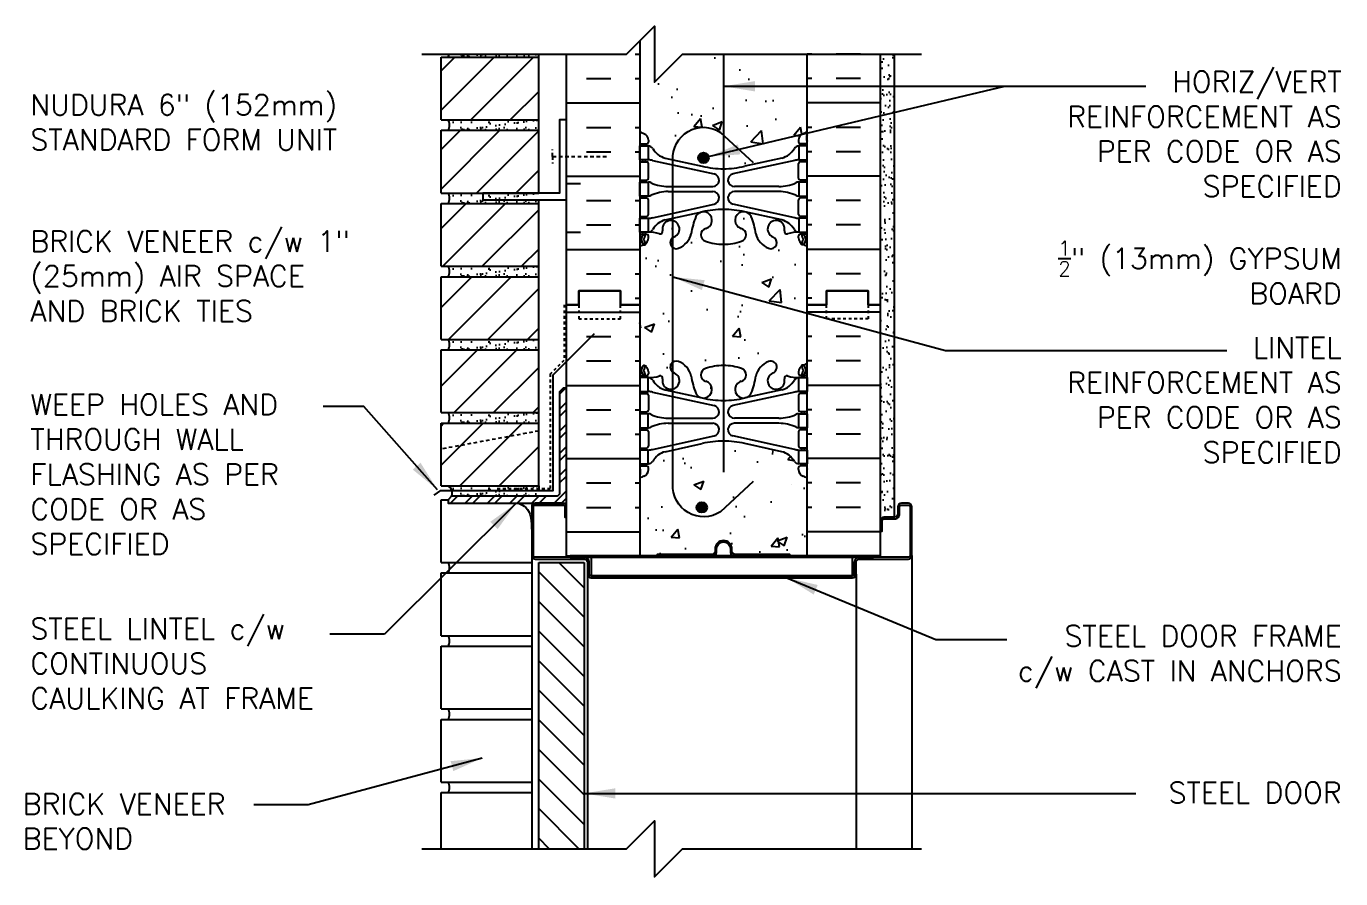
# Model space of a CAD drawing. Header units: inches. Extents: x -32.5 to 14.7, y 152.2 to 241.2.
# Drawn here: x -32.46 to 14.65, y 210.59 to 241.16 of the extents above; entities that cross this region are included whole.
import ezdxf

# ---------------------------------------------------------------- set-up
doc = ezdxf.new("R2010")
doc.units = ezdxf.units.IN
doc.header["$LTSCALE"] = 0.5
doc.header["$MEASUREMENT"] = 0
doc.linetypes.add('DASHED2', pattern=[0.375, 0.25, -0.125])
doc.linetypes.add('HIDDEN2', pattern=[0.1875, 0.125, -0.0625])
for name, color, linetype in [('HATCH', 12, 'Continuous'), ('Hidden2', 12, 'HIDDEN2'), ('LINE18', 9, 'Continuous'), ('line25', 2, 'Continuous'), ('LINE50', 5, 'Continuous'), ('LINE65', 3, 'Continuous'), ('LINE9', 9, 'Continuous'), ('TEXT', 4, 'Continuous'), ('Web_Edge', 9, 'Continuous')]:
    doc.layers.add(name, color=color, linetype=linetype)
doc.styles.add('DIM', font='romans.shx', dxfattribs={"width": 0.7})
doc.styles.add('ROMANS', font='romans.shx', dxfattribs={"height": 0.75})
doc.dimstyles.new('ext_12', dxfattribs={"dimscale": 12, "dimtxt": 0.09375, "dimasz": 0.09375, "dimexe": 0.09375, "dimexo": 0.0625, "dimgap": 0.0625, "dimtad": 1, "dimdec": 1, "dimzin": 3, "dimdsep": 46, "dimlunit": 4, "dimtxsty": 'DIM', "dimcen": 0.09, "dimdle": 0.09375, "dimclrt": 4, "dimadec": 0, "dimazin": 0, "dimtfac": 1, "dimtdec": 1, "dimtmove": 2, "dimatfit": 3, "dimfxl": 1, "dimfrac": 2, "dimtolj": 1, "dimtzin": 0, "dimarcsym": 0})
pattern_1 = [(45, (-134.3817, 46.4102), (-0.707107, 0.707107), [])]

msp = doc.modelspace()

# ---------------------------------------------------------------- hatches: boundary and pattern name
at = {"layer": 'HATCH'}
h = msp.add_hatch(dxfattribs=at)
h.set_pattern_fill('AR-CONC', color=256, scale=0.5)
h.paths.add_polyline_path([(-4.78, 177.377), (-4.78, 177.445, -0.414214), (-4.718, 177.507), (-4.67, 177.507), (-4.67, 177.577), (-4.775, 177.577, -0.188973), (-4.931, 177.672, 0.196323), (-5.38, 178.018), (-6.702, 178.309, 0.057795), (-7.47, 178.398, 0.057795), (-8.238, 178.309), (-9.56, 178.018, 0.196323), (-10.009, 177.672, -0.188973), (-10.165, 177.577), (-10.27, 177.577), (-10.27, 177.507), (-10.223, 177.507, -0.414214), (-10.16, 177.445), (-10.16, 177.377, -0.317837), (-10.327, 177.142, 0.082415), (-10.47, 177.063), (-10.47, 175.536), (-8.47, 175.536), (-7.47, 176.536), (-7.47, 174.536), (-6.891, 175.115), (-6.47, 175.536), (-4.47, 175.536), (-4.47, 177.063, 0.082415), (-4.614, 177.142, -0.317837)])
h.paths.add_polyline_path([(-4.47, 185.37, 0.064398), (-4.58, 185.436), (-4.67, 185.436), (-4.67, 185.478, -0.249069), (-4.78, 185.685), (-4.78, 185.753, -0.414214), (-4.718, 185.815), (-4.67, 185.815), (-4.67, 185.885), (-4.775, 185.885, 0.10046), (-5.169, 185.828, -0.601435), (-5.289, 185.933, 2.182095), (-5.699, 185.72, -1), (-5.862, 185.311, -0.24438), (-6.31, 185.832, 0.053157), (-6.476, 186.446, 1.553132), (-6.834, 186.022, -0.735593), (-6.822, 185.564, -0.082755), (-7.47, 185.456, -0.082755), (-8.119, 185.564, -0.735593), (-8.106, 186.022, 1.553132), (-8.464, 186.446, 0.053157), (-8.63, 185.832, -0.24438), (-9.079, 185.311, -1), (-9.242, 185.72, 2.182095), (-9.652, 185.933, -0.601435), (-9.772, 185.828, 0.10046), (-10.165, 185.885), (-10.27, 185.885), (-10.27, 185.815), (-10.223, 185.815, -0.414214), (-10.16, 185.753), (-10.16, 185.685, -0.249069), (-10.27, 185.478), (-10.27, 185.436), (-10.36, 185.436, 0.064398), (-10.47, 185.37), (-10.47, 183.281), (-10.47, 181.192, 0.064398), (-10.36, 181.126), (-10.27, 181.126), (-10.27, 181.085, -0.249069), (-10.16, 180.877), (-10.16, 180.81, -0.414214), (-10.223, 180.747), (-10.27, 180.747), (-10.27, 180.677), (-10.165, 180.677, 0.10046), (-9.772, 180.735, -0.601435), (-9.652, 180.63, 2.182095), (-9.242, 180.843, -1), (-9.079, 181.251, -0.24438), (-8.63, 180.73, 0.053157), (-8.464, 180.116, 1.553132), (-8.106, 180.541, -0.735593), (-8.119, 180.999, -0.082755), (-7.47, 181.107, -0.082755), (-6.822, 180.999, -0.735593), (-6.834, 180.541, 1.553132), (-6.476, 180.116, 0.053157), (-6.31, 180.73, -0.24438), (-5.862, 181.251, -1), (-5.699, 180.843, 2.182095), (-5.289, 180.63, -0.601435), (-5.169, 180.735, 0.10046), (-4.775, 180.677), (-4.67, 180.677), (-4.67, 180.747), (-4.718, 180.747, -0.414214), (-4.78, 180.81), (-4.78, 180.877, -0.249069), (-4.67, 181.085), (-4.67, 181.126), (-4.58, 181.126, 0.064398), (-4.47, 181.192), (-4.47, 183.281)])
h.paths.add_polyline_path([(-4.614, 189.421, 0.082415), (-4.47, 189.5), (-4.47, 191.974), (-5.314, 191.974), (-5.314, 192.537), (-5.502, 192.724), (-5.752, 192.724), (-5.939, 192.537), (-5.939, 191.974), (-6.564, 191.974), (-6.564, 192.537), (-6.752, 192.724), (-7.002, 192.724), (-7.189, 192.537), (-7.189, 191.974), (-7.586, 191.974), (-7.939, 192.328), (-7.939, 196.365, 0.022683), (-8.238, 196.309), (-9.56, 196.018, 0.196323), (-10.009, 195.672, -0.188973), (-10.165, 195.577), (-10.27, 195.577), (-10.27, 195.507), (-10.223, 195.507, -0.414214), (-10.16, 195.445), (-10.16, 195.377, -0.317837), (-10.327, 195.142, 0.082415), (-10.47, 195.063), (-10.47, 189.5, 0.082415), (-10.327, 189.421, -0.317837), (-10.16, 189.185), (-10.16, 189.118, -0.414214), (-10.223, 189.055), (-10.27, 189.055), (-10.27, 188.985), (-10.165, 188.985, -0.188973), (-10.009, 188.89, 0.196323), (-9.56, 188.544), (-8.238, 188.253, 0.057795), (-7.47, 188.164, 0.057795), (-6.702, 188.253), (-5.38, 188.544, 0.196323), (-4.931, 188.89, -0.188973), (-4.775, 188.985), (-4.67, 188.985), (-4.67, 189.055), (-4.718, 189.055, -0.414214), (-4.78, 189.118), (-4.78, 189.185, -0.317837)])
h.paths.add_polyline_path([(-5.43, 196.029), (-6.702, 196.309, 0.017332), (-6.93, 196.354), (-6.93, 194.781), (-6.68, 194.531), (-5.68, 194.531), (-5.43, 194.781)], flags=17)
h.paths.add_polyline_path([(-4.345, 200.261), (-4.345, 201.281), (-10.595, 201.281), (-10.595, 200.215), (-10.012, 199.632), (-7.08, 199.108, -0.146134), (-6.311, 198.726, -0.245973), (-5.862, 199.251, -1), (-5.699, 198.843, 2.182095), (-5.289, 198.63, -0.601435), (-5.169, 198.735, 0.10046), (-4.775, 198.677), (-4.67, 198.677), (-4.67, 198.747), (-4.718, 198.747, -0.414214), (-4.78, 198.81), (-4.78, 198.877, -0.249069), (-4.67, 199.085), (-4.67, 199.126), (-4.58, 199.126, 0.064398), (-4.47, 199.192), (-4.47, 199.781), (-4.345, 199.781), (-4.345, 200.084), (-5.399, 199.031), (-5.528, 198.99), (-5.487, 199.119)])
h.paths.add_polyline_path([(-7.47, 199.107, -0.082755), (-6.822, 198.999, -0.735593), (-6.834, 198.541, 1.553132), (-6.476, 198.116, 0.052765), (-6.311, 198.726, 0.146199), (-7.08, 199.108), (-10.012, 199.632), (-9.499, 199.119), (-9.459, 198.99), (-9.588, 199.031), (-10.227, 199.67), (-10.47, 199.714), (-10.47, 199.192, 0.064398), (-10.36, 199.126), (-10.27, 199.126), (-10.27, 199.085, -0.249069), (-10.16, 198.877), (-10.16, 198.81, -0.414214), (-10.223, 198.747), (-10.27, 198.747), (-10.27, 198.677), (-10.165, 198.677, 0.10046), (-9.772, 198.735, -0.601435), (-9.652, 198.63, 2.182095), (-9.242, 198.843, -1), (-9.079, 199.251, -0.24438), (-8.63, 198.73, 0.053157), (-8.464, 198.116, 1.553132), (-8.106, 198.541, -0.735593), (-8.119, 198.999, -0.082755)])
h.paths.add_polyline_path([(-13.876, 200.322), (-14.588, 200.449, 0.873175), (-15.325, 198.583), (-13.876, 198.195)], flags=17)
h.paths.add_polyline_path([(-13.876, 198.195), (-15.325, 198.583, -0.873175), (-14.588, 200.449), (-13.876, 200.322), (-13.877, 201.281), (-16.557, 201.281), (-17.595, 201.281), (-17.595, 196.281, 0.050065), (-17.496, 195.287), (-13.876, 195.406)])
h.paths.add_polyline_path([(-17.595, 201.281), (-17.783, 201.281), (-22.517, 201.125), (-22.517, 199.521), (-23.517, 198.521), (-21.517, 198.521), (-22.517, 197.521), (-22.517, 195.122), (-17.496, 195.287, -0.050065), (-17.595, 196.281)])
h.paths.add_polyline_path([(-4.47, 224.949, 0.082415), (-4.614, 225.028, -0.317837), (-4.78, 225.264), (-4.78, 225.332, -0.414214), (-4.718, 225.394), (-4.67, 225.394), (-4.67, 225.464), (-4.775, 225.464, -0.188973), (-4.931, 225.559, 0.196323), (-5.38, 225.905), (-6.702, 226.196, 0.057795), (-7.47, 226.285, 0.057795), (-8.238, 226.196), (-9.56, 225.905, 0.196323), (-10.009, 225.559, -0.188973), (-10.165, 225.464), (-10.27, 225.464), (-10.27, 225.394), (-10.223, 225.394, -0.414214), (-10.16, 225.332), (-10.16, 225.264, -0.317837), (-10.327, 225.028, 0.082415), (-10.47, 224.949), (-10.47, 222.168), (-9.845, 222.168), (-9.845, 222.218), (-7.895, 222.218, 0.414214), (-7.77, 222.343), (-7.77, 222.418, -1), (-7.17, 222.418), (-7.17, 222.343, 0.414214), (-7.045, 222.218), (-5.095, 222.218), (-5.095, 222.168), (-4.47, 222.168)])
h.paths.add_polyline_path([(-4.47, 231.168), (-4.47, 233.257, 0.064398), (-4.58, 233.323), (-4.67, 233.323), (-4.67, 233.365, -0.249069), (-4.78, 233.572), (-4.78, 233.639, -0.414214), (-4.718, 233.702), (-4.67, 233.702), (-4.67, 233.772), (-4.775, 233.772, 0.10046), (-5.169, 233.714, -0.601435), (-5.289, 233.819, 2.182095), (-5.699, 233.606, -1), (-5.862, 233.198, -0.24438), (-6.31, 233.719, 0.053157), (-6.476, 234.333, 1.553132), (-6.834, 233.908, -0.735593), (-6.822, 233.45, -0.082755), (-7.47, 233.342, -0.082755), (-8.119, 233.45, -0.735593), (-8.106, 233.908, 1.553132), (-8.464, 234.333, 0.053157), (-8.63, 233.719, -0.24438), (-9.079, 233.198, -1), (-9.242, 233.606, 2.182095), (-9.652, 233.819, -0.601435), (-9.772, 233.714, 0.10046), (-10.165, 233.772), (-10.27, 233.772), (-10.27, 233.702), (-10.223, 233.702, -0.414214), (-10.16, 233.639), (-10.16, 233.572, -0.249069), (-10.27, 233.365), (-10.27, 233.323), (-10.36, 233.323, 0.064398), (-10.47, 233.257), (-10.47, 231.168), (-10.47, 228.957, 0.035064), (-10.395, 228.919, -0.068878), (-10.36, 228.978, -0.348752), (-10.305, 228.991, -0.292121), (-10.16, 228.764), (-10.16, 228.697, -0.414214), (-10.223, 228.634), (-10.27, 228.634), (-10.27, 228.564), (-10.165, 228.564, 0.10046), (-9.772, 228.621, -0.601435), (-9.652, 228.516, 2.182095), (-9.242, 228.729, -1), (-9.079, 229.138, -0.24438), (-8.63, 228.617, 0.053157), (-8.464, 228.003, 1.553132), (-8.106, 228.427, -0.735593), (-8.119, 228.885, -0.082755), (-7.47, 228.993, -0.082755), (-6.822, 228.885, -0.735593), (-6.834, 228.427, 1.553132), (-6.476, 228.003, 0.053157), (-6.31, 228.617, -0.24438), (-5.862, 229.138, -1), (-5.699, 228.729, 2.182095), (-5.289, 228.516, -0.601435), (-5.169, 228.621, 0.10046), (-4.775, 228.564), (-4.67, 228.564), (-4.67, 228.634), (-4.718, 228.634, -0.414214), (-4.78, 228.697), (-4.78, 228.764, -0.249069), (-4.67, 228.971), (-4.67, 229.013), (-4.58, 229.013, 0.064398), (-4.47, 229.079)])
h.paths.add_polyline_path([(-4.47, 240.158), (-8.943, 240.158), (-9.943, 239.158), (-9.943, 241.158), (-10.47, 240.631), (-10.47, 237.386, 0.082415), (-10.327, 237.307, -0.317837), (-10.16, 237.072), (-10.16, 237.004, -0.414214), (-10.223, 236.942), (-10.27, 236.942), (-10.27, 236.872), (-10.165, 236.872, -0.188973), (-10.009, 236.777, 0.196323), (-9.56, 236.431), (-8.238, 236.14, 0.057795), (-7.47, 236.051, 0.057795), (-6.702, 236.14), (-5.38, 236.431, 0.196323), (-4.931, 236.777, -0.188973), (-4.775, 236.872), (-4.67, 236.872), (-4.67, 236.942), (-4.718, 236.942, -0.414214), (-4.78, 237.004), (-4.78, 237.072, -0.317837), (-4.614, 237.307, 0.082415), (-4.47, 237.386)])
h = msp.add_hatch(dxfattribs=at)
h.set_pattern_fill('ANSI31', color=256, scale=8, style=0)
h.set_pattern_definition(pattern_1)
h.paths.add_polyline_path([(-14.095, 237.805), (-14.095, 240.055), (-17.595, 240.055), (-17.595, 237.805)])
h = msp.add_hatch(dxfattribs=at)
h.set_pattern_fill('AR-SAND', color=256, scale=0.25, style=0)
h.set_pattern_definition([(37.5, (-134.3817, 59.5352), (-0.01574834, 0.48170594), [0, -0.38, 0, -0.425, 0, -0.40625]), (7.5, (-134.3817, 59.5352), (0.4424442, 0.7055365), [0, -0.205, 0, -0.3425, 0, -0.13125]), (327.5, (-134.6892, 59.5352), (0.7785355, 0.0014148), [0, -0.125, 0, -0.45, 0, -0.5875]), (317.5, (-134.6892, 59.5352), (0.7515317, 0.2194189), [0, -0.0625, 0, -0.295, 0, -0.3375])])
edge = h.paths.add_edge_path()
edge.add_line((-14.095, 240.158), (-17.297, 240.158))
edge.add_arc((-17.61, 240.243), 0.324, 324.6944, 344.9002, ccw=False)
edge.add_line((-17.345, 240.055), (-14.095, 240.055))
edge.add_line((-14.095, 240.055), (-14.095, 240.158))
h = msp.add_hatch(dxfattribs=at)
h.set_pattern_fill('AR-SAND', color=256, scale=0.25, style=0)
h.set_pattern_definition([(37.5, (-134.3817, 44.5227), (-0.01574834, 0.48170594), [0, -0.38, 0, -0.425, 0, -0.40625]), (7.5, (-134.3817, 44.5227), (0.4424442, 0.7055365), [0, -0.205, 0, -0.3425, 0, -0.13125]), (327.5, (-134.6892, 44.5227), (0.7785355, 0.0014148), [0, -0.125, 0, -0.45, 0, -0.5875]), (317.5, (-134.6892, 44.5227), (0.7515317, 0.2194189), [0, -0.0625, 0, -0.295, 0, -0.3375])])
h.paths.add_polyline_path([(-1.345, 235.813), (-1.845, 235.53), (-1.845, 231.168), (-1.845, 223.43, -0.414214), (-1.72, 223.555), (-1.345, 223.555)])
h.paths.add_polyline_path([(-1.345, 236.423), (-1.845, 236.423), (-1.845, 235.53), (-1.345, 235.813)])
h.paths.add_polyline_path([(-1.345, 240.158), (-1.845, 240.158), (-1.845, 236.423), (-1.345, 236.423)])
h = msp.add_hatch(dxfattribs=at)
h.set_pattern_fill('AR-SAND', color=256, scale=0.25, style=0)
h.set_pattern_definition([(37.5, (-134.3817, 56.9102), (-0.01574834, 0.48170594), [0, -0.38, 0, -0.425, 0, -0.40625]), (7.5, (-134.3817, 56.9102), (0.4424442, 0.7055365), [0, -0.205, 0, -0.3425, 0, -0.13125]), (327.5, (-134.6892, 56.9102), (0.7785355, 0.0014148), [0, -0.125, 0, -0.45, 0, -0.5875]), (317.5, (-134.6892, 56.9102), (0.7515317, 0.2194189), [0, -0.0625, 0, -0.295, 0, -0.3375])])
h.paths.add_polyline_path([(-14.095, 237.805), (-17.345, 237.805, -0.318233), (-17.345, 237.43), (-14.095, 237.43)])
h = msp.add_hatch(dxfattribs=at)
h.set_pattern_fill('ANSI31', color=256, scale=8, style=0)
h.set_pattern_definition(pattern_1)
h.paths.add_polyline_path([(-17.595, 235.18), (-14.095, 235.18), (-14.095, 237.43), (-17.595, 237.43)])
h = msp.add_hatch(dxfattribs=at)
h.set_pattern_fill('AR-SAND', color=256, scale=0.25, style=0)
h.set_pattern_definition([(37.5, (-134.3817, 54.2852), (-0.01574834, 0.48170594), [0, -0.38, 0, -0.425, 0, -0.40625]), (7.5, (-134.3817, 54.2852), (0.4424442, 0.7055365), [0, -0.205, 0, -0.3425, 0, -0.13125]), (327.5, (-134.6892, 54.2852), (0.7785355, 0.0014148), [0, -0.125, 0, -0.45, 0, -0.5875]), (317.5, (-134.6892, 54.2852), (0.7515317, 0.2194189), [0, -0.0625, 0, -0.295, 0, -0.3375])])
h.paths.add_polyline_path([(-14.095, 235.18), (-17.345, 235.18, -0.318233), (-17.345, 234.805), (-14.095, 234.805)])
h = msp.add_hatch(dxfattribs=at)
h.set_pattern_fill('ANSI31', color=256, scale=8, style=0)
h.set_pattern_definition(pattern_1)
h.paths.add_polyline_path([(-14.095, 232.555), (-14.095, 234.805), (-17.595, 234.805), (-17.595, 232.555)])
h = msp.add_hatch(dxfattribs=at)
h.set_pattern_fill('AR-SAND', color=256, scale=0.25, style=0)
h.set_pattern_definition([(37.5, (-134.3817, 51.6602), (-0.01574834, 0.48170594), [0, -0.38, 0, -0.425, 0, -0.40625]), (7.5, (-134.3817, 51.6602), (0.4424442, 0.7055365), [0, -0.205, 0, -0.3425, 0, -0.13125]), (327.5, (-134.6892, 51.6602), (0.7785355, 0.0014148), [0, -0.125, 0, -0.45, 0, -0.5875]), (317.5, (-134.6892, 51.6602), (0.7515317, 0.2194189), [0, -0.0625, 0, -0.295, 0, -0.3375])])
h.paths.add_polyline_path([(-14.095, 232.555), (-17.345, 232.555, -0.318233), (-17.345, 232.18), (-14.095, 232.18)])
h = msp.add_hatch(dxfattribs=at)
h.set_pattern_fill('ANSI31', color=256, scale=8, style=0)
h.set_pattern_definition(pattern_1)
h.paths.add_polyline_path([(-14.095, 229.93), (-14.095, 232.18), (-17.595, 232.18), (-17.595, 229.93)])
h = msp.add_hatch(dxfattribs=at)
h.set_pattern_fill('AR-SAND', color=256, scale=0.25, style=0)
h.set_pattern_definition([(37.5, (-134.3817, 49.0352), (-0.01574834, 0.48170594), [0, -0.38, 0, -0.425, 0, -0.40625]), (7.5, (-134.3817, 49.0352), (0.4424442, 0.7055365), [0, -0.205, 0, -0.3425, 0, -0.13125]), (327.5, (-134.6892, 49.0352), (0.7785355, 0.0014148), [0, -0.125, 0, -0.45, 0, -0.5875]), (317.5, (-134.6892, 49.0352), (0.7515317, 0.2194189), [0, -0.0625, 0, -0.295, 0, -0.3375])])
h.paths.add_polyline_path([(-14.095, 229.93), (-17.345, 229.93, -0.318233), (-17.345, 229.555), (-14.095, 229.555)])
h = msp.add_hatch(dxfattribs=at)
h.set_pattern_fill('ANSI31', color=256, scale=8, style=0)
h.set_pattern_definition(pattern_1)
h.paths.add_polyline_path([(-17.595, 227.305), (-14.095, 227.305), (-14.095, 229.555), (-17.595, 229.555)])
h = msp.add_hatch(dxfattribs=at)
h.set_pattern_fill('ANSI32', color=256, scale=1.5, style=0)
h.set_pattern_definition([(45, (72.2642, 69.6218), (-0.3977476, 0.3977476), []), (45, (72.52936, 69.6218), (-0.3977476, 0.3977476), [])])
h.paths.add_polyline_path([(-13.095, 224.055), (-13.095, 228.18), (-13.22, 228.18), (-13.345, 228.055), (-13.345, 224.43, -0.414214), (-13.47, 224.305), (-17.22, 224.305), (-17.345, 224.18), (-17.345, 224.055)])
h = msp.add_hatch(dxfattribs=at)
h.set_pattern_fill('AR-SAND', color=256, scale=0.25, style=0)
h.set_pattern_definition([(37.5, (-134.3817, 46.4102), (-0.01574834, 0.48170594), [0, -0.38, 0, -0.425, 0, -0.40625]), (7.5, (-134.3817, 46.4102), (0.4424442, 0.7055365), [0, -0.205, 0, -0.3425, 0, -0.13125]), (327.5, (-134.6892, 46.4102), (0.7785355, 0.0014148), [0, -0.125, 0, -0.45, 0, -0.5875]), (317.5, (-134.6892, 46.4102), (0.7515317, 0.2194189), [0, -0.0625, 0, -0.295, 0, -0.3375])])
h.paths.add_polyline_path([(-14.095, 226.93), (-14.095, 227.305), (-17.345, 227.305, -0.318233), (-17.345, 226.93)])
h = msp.add_hatch(dxfattribs=at)
h.set_pattern_fill('ANSI31', color=256, scale=8, style=0)
h.set_pattern_definition(pattern_1)
h.paths.add_polyline_path([(-17.595, 225.998), (-14.095, 226.646), (-14.095, 226.93), (-17.595, 226.93)])
h = msp.add_hatch(dxfattribs=at)
h.set_pattern_fill('ANSI31', color=256, scale=8, style=0)
h.set_pattern_definition(pattern_1)
h.paths.add_polyline_path([(-17.595, 225.998), (-17.595, 224.68), (-14.095, 224.68), (-14.095, 226.646)])
h = msp.add_hatch(dxfattribs=at)
h.set_pattern_fill('AR-SAND', color=256, scale=0.25, style=0)
h.set_pattern_definition([(37.5, (-134.3817, 43.7852), (-0.01574834, 0.48170594), [0, -0.38, 0, -0.425, 0, -0.40625]), (7.5, (-134.3817, 43.7852), (0.4424442, 0.7055365), [0, -0.205, 0, -0.3425, 0, -0.13125]), (327.5, (-134.6892, 43.7852), (0.7785355, 0.0014148), [0, -0.125, 0, -0.45, 0, -0.5875]), (317.5, (-134.6892, 43.7852), (0.7515317, 0.2194189), [0, -0.0625, 0, -0.295, 0, -0.3375])])
h.paths.add_polyline_path([(-14.095, 224.68), (-17.345, 224.68, -0.318233), (-17.345, 224.305), (-14.095, 224.305)])
h = msp.add_hatch(dxfattribs=at)
h.set_pattern_fill('ANSI31', color=256, scale=6, style=0)
h.set_pattern_definition([(135, (107.8191, 44.5227), (0.53033, 0.53033), [])])
h.paths.add_polyline_path([(-12.469, 211.666), (-14.094, 211.666), (-14.094, 221.93), (-12.469, 221.93)])
at = {"layer": 'LINE65'}
for points in [[(-8.001, 236.441, 1), (-8.376, 236.441, 1)], [(-8.06, 223.908, 1), (-8.435, 223.908, 1)]]:
    msp.add_hatch(color=256, dxfattribs=at).paths.add_polyline_path(points)

# ---------------------------------------------------------------- linework, layer by layer
at = {"layer": 'HATCH'}
for p, q in [((-12.382, 240.158), (-11.507, 240.158)), ((-10.632, 240.158), (-10.47, 240.158)), ((-4.309, 240.158), (-4.47, 240.158)), ((-2.559, 240.158), (-3.434, 240.158)), ((-12.382, 239.283), (-11.507, 239.283)), ((-10.632, 239.283), (-10.47, 239.283)), ((-4.309, 239.283), (-4.47, 239.283)), ((-2.559, 239.283), (-3.434, 239.283)), ((-13.095, 238.408), (-10.47, 238.408)), ((-1.845, 238.408), (-4.47, 238.408)), ((-12.382, 237.533), (-11.507, 237.533)), ((-10.632, 237.533), (-10.47, 237.533)), ((-4.309, 237.533), (-4.47, 237.533)), ((-2.559, 237.533), (-3.434, 237.533)), ((-12.382, 236.658), (-11.507, 236.658)), ((-10.632, 236.658), (-10.47, 236.658)), ((-4.309, 236.658), (-4.47, 236.658)), ((-2.559, 236.658), (-3.434, 236.658)), ((-13.095, 235.783), (-10.47, 235.783)), ((-1.845, 235.783), (-4.47, 235.783)), ((-13.095, 235.526), (-12.591, 235.526)), ((-12.382, 234.908), (-11.507, 234.908)), ((-10.632, 234.908), (-10.47, 234.908)), ((-4.309, 234.908), (-4.47, 234.908)), ((-2.559, 234.908), (-3.434, 234.908)), ((-13.095, 233.776), (-12.591, 233.776)), ((-12.382, 234.033), (-11.507, 234.033)), ((-10.632, 234.033), (-10.47, 234.033)), ((-4.309, 234.033), (-4.47, 234.033)), ((-2.559, 234.033), (-3.434, 234.033)), ((-8.433, 233.539), (-8.433, 233.539)), ((-13.095, 233.158), (-10.47, 233.158)), ((-1.845, 233.158), (-4.47, 233.158)), ((-12.382, 232.283), (-11.507, 232.283)), ((-10.632, 232.283), (-10.47, 232.283)), ((-4.309, 232.283), (-4.47, 232.283)), ((-2.559, 232.283), (-3.434, 232.283)), ((-10.632, 231.408), (-10.47, 231.408)), ((-4.309, 231.408), (-4.47, 231.408)), ((-13.095, 230.908), (-10.47, 230.908)), ((-1.845, 230.908), (-4.47, 230.908)), ((-12.382, 230.033), (-11.507, 230.033)), ((-10.632, 230.033), (-10.47, 230.033)), ((-4.309, 230.033), (-4.47, 230.033)), ((-2.559, 230.033), (-3.434, 230.033)), ((-12.382, 229.158), (-11.507, 229.158)), ((-10.632, 229.158), (-10.47, 229.158)), ((-4.309, 229.158), (-4.47, 229.158)), ((-2.559, 229.158), (-3.434, 229.158)), ((-13.095, 228.283), (-10.47, 228.283)), ((-1.845, 228.283), (-4.47, 228.283)), ((-12.382, 227.408), (-11.507, 227.408)), ((-10.632, 227.408), (-10.47, 227.408)), ((-4.309, 227.408), (-4.47, 227.408)), ((-2.559, 227.408), (-3.434, 227.408)), ((-12.382, 226.533), (-11.507, 226.533)), ((-10.632, 226.533), (-10.47, 226.533)), ((-4.309, 226.533), (-4.47, 226.533)), ((-2.559, 226.533), (-3.434, 226.533)), ((-13.095, 225.658), (-10.47, 225.658)), ((-1.845, 225.658), (-4.47, 225.658)), ((-12.382, 224.783), (-11.507, 224.783)), ((-10.632, 224.783), (-10.47, 224.783)), ((-4.309, 224.783), (-4.47, 224.783)), ((-2.559, 224.783), (-3.434, 224.783)), ((-5.042, 224.715), (-5.042, 224.715)), ((-12.382, 223.908), (-11.507, 223.908)), ((-10.632, 223.908), (-10.47, 223.908)), ((-4.309, 223.908), (-4.47, 223.908)), ((-2.559, 223.908), (-3.434, 223.908)), ((-13.095, 223.033), (-10.47, 223.033)), ((-1.845, 223.033), (-4.47, 223.033)), ((-0.72, 222.18), (-0.72, 211.666)), ((-2.72, 221.511), (-2.72, 211.666))]:
    msp.add_line(p, q, dxfattribs=at)
msp.add_spline([(-14.813, 224.055), (-14.559, 223.904), (-14.345, 223.055)], degree=3, dxfattribs=at)
at = {"layer": 'Hidden2'}
for p, q in [((-13.184, 231.171), (-13.184, 229.182)), ((-13.678, 228.688), (-13.184, 229.182)), ((-13.678, 228.688), (-13.678, 224.574)), ((-13.678, 224.574), (-15.678, 224.574))]:
    msp.add_line(p, q, dxfattribs=at)
at = {"layer": 'LINE18'}
msp.add_line((-14.095, 224.68), (-14.095, 224.51), dxfattribs=at)
at = {"layer": 'line25'}
for p, q in [((-10.47, 240.631), (-10.47, 231.168)), ((-17.595, 240.055), (-14.095, 240.055)), ((-17.595, 237.805), (-17.595, 240.055)), ((-14.095, 235.18), (-14.095, 240.158)), ((-4.47, 231.168), (-4.47, 240.158)), ((-17.595, 237.805), (-14.095, 237.805)), ((-17.595, 237.43), (-14.095, 237.43)), ((-17.595, 235.18), (-17.595, 237.43)), ((-17.595, 235.18), (-14.095, 235.18)), ((-17.595, 234.805), (-14.095, 234.805)), ((-17.595, 232.555), (-17.595, 234.805)), ((-14.095, 234.805), (-14.095, 234.93)), ((-14.095, 224.68), (-14.095, 234.805)), ((-17.595, 232.555), (-14.095, 232.555)), ((-17.595, 232.18), (-14.095, 232.18)), ((-17.595, 229.93), (-17.595, 232.18)), ((-10.47, 231.168), (-10.47, 222.168)), ((-4.47, 222.168), (-4.47, 231.168)), ((-17.595, 229.93), (-14.095, 229.93)), ((-17.595, 229.555), (-14.095, 229.555)), ((-17.595, 227.305), (-17.595, 229.555)), ((-17.595, 227.305), (-14.095, 227.305)), ((-17.595, 224.68), (-17.595, 226.93)), ((-17.595, 226.93), (-14.095, 226.93)), ((-17.595, 224.68), (-14.095, 224.68)), ((-14.094, 211.666), (-14.094, 221.93)), ((-14.094, 221.93), (-12.469, 221.93)), ((-13.095, 222.168), (-10.47, 222.168)), ((-12.469, 221.93), (-12.469, 211.666)), ((-4.47, 222.168), (-1.845, 222.168))]:
    msp.add_line(p, q, dxfattribs=at)
at = {"layer": 'line25', "color": 12}
for p, q in [((-17.595, 224.18), (-17.345, 224.18)), ((-17.595, 221.93), (-17.595, 224.18)), ((-17.595, 221.93), (-14.345, 221.93)), ((-14.345, 222.18), (-14.345, 211.666)), ((-17.595, 219.305), (-17.595, 221.555)), ((-17.595, 221.555), (-14.345, 221.555)), ((-12.345, 221.511), (-12.345, 211.666)), ((-17.595, 219.305), (-14.345, 219.305)), ((-17.595, 216.68), (-17.595, 218.93)), ((-17.595, 218.93), (-14.345, 218.93)), ((-17.595, 216.68), (-14.345, 216.68)), ((-17.595, 214.055), (-17.595, 216.305)), ((-17.595, 216.305), (-14.345, 216.305)), ((-17.595, 214.055), (-14.345, 214.055)), ((-17.595, 211.666), (-17.595, 213.68)), ((-17.595, 213.68), (-14.345, 213.68))]:
    msp.add_line(p, q, dxfattribs=at)
for centre in [(-17.61, 221.743), (-17.61, 219.118), (-17.61, 216.493), (-17.61, 213.868)]:
    msp.add_arc(centre, 0.324, 324.6944, 35.3056, dxfattribs=at)
at = {"layer": 'LINE50'}
for p, q in [((-13.095, 231.168), (-13.095, 240.158)), ((-1.845, 231.168), (-1.845, 240.158)), ((-13.095, 222.168), (-13.095, 231.168)), ((-1.845, 222.168), (-1.845, 231.168)), ((-1.845, 222.168), (-4.22, 222.168))]:
    msp.add_line(p, q, dxfattribs=at)
for points in [[(-13.095, 231.168), (-12.658, 231.168), (-12.658, 231.668), (-11.158, 231.668), (-11.158, 231.168), (-10.47, 231.168)], [(-10.47, 231.168), (-11.158, 231.168), (-11.158, 231.668), (-12.658, 231.668), (-12.658, 231.168), (-13.095, 231.168)], [(-1.845, 231.168), (-2.283, 231.168), (-2.283, 231.668), (-3.783, 231.668), (-3.783, 231.168), (-4.47, 231.168)], [(-4.47, 231.168), (-3.783, 231.168), (-3.783, 231.668), (-2.283, 231.668), (-2.283, 231.168), (-1.845, 231.168)]]:
    msp.add_lwpolyline(points, dxfattribs=at)
at = {"layer": 'LINE65'}
msp.add_line((-7.47, 240.158), (-7.47, 225.168), dxfattribs=at)
msp.add_lwpolyline([(-6.403, 224.837), (-7.582, 223.753, -0.623194), (-9.281, 224.743), (-9.281, 236.363, -0.623194), (-7.582, 237.353), (-6.403, 236.269)], format="xyb", dxfattribs=at)
for centre in [(-8.189, 236.441), (-8.248, 223.908)]:
    msp.add_circle(centre, 0.188, dxfattribs=at)
at = {"layer": 'LINE9'}
msp.add_line((-1.345, 223.555), (-1.345, 240.158), dxfattribs=at)
at = {"layer": 'LINE9', "linetype": 'DASHED2'}
for p, q in [((-13.595, 236.493), (-13.595, 236.743)), ((-13.595, 236.493), (-13.595, 236.243)), ((-13.595, 236.493), (-11.595, 236.493)), ((-14.095, 226.646), (-17.595, 225.998))]:
    msp.add_line(p, q, dxfattribs=at)
at = {"layer": 'LINE9'}
for points in [[(-18.279, 240.158), (-10.943, 240.158), (-9.943, 241.158), (-9.943, 239.158), (-8.943, 240.158), (-0.38, 240.158)], [(-17.845, 224.342), (-17.602, 224.51), (-13.578, 224.51), (-13.578, 228.66), (-12.095, 230.143)], [(-12.219, 222.118), (-12.219, 221.449), (-2.845, 221.449), (-2.845, 222.118)], [(-18.279, 211.666), (-10.943, 211.666), (-9.943, 212.666), (-9.943, 210.666), (-8.943, 211.666), (-0.38, 211.666)]]:
    msp.add_lwpolyline(points, dxfattribs=at)
for points in [[(-16.095, 234.93), (-13.095, 234.93), (-13.095, 237.805), (-13.345, 237.805), (-13.345, 235.18), (-16.095, 235.18)], [(-2.097, 222.118), (-2.097, 222.168), (-12.967, 222.168), (-12.967, 222.118)]]:
    msp.add_lwpolyline(points, close=True, dxfattribs=at)
at = {"layer": 'LINE9', "linetype": 'DASHED2', "ltscale": 0.15}
for points in [[(-12.658, 231.168), (-12.658, 231.168), (-12.658, 230.668), (-11.158, 230.668), (-11.158, 231.168), (-11.158, 231.168)], [(-2.283, 231.168), (-2.283, 231.168), (-2.283, 230.668), (-3.783, 230.668), (-3.783, 231.168), (-3.783, 231.168)]]:
    msp.add_lwpolyline(points, dxfattribs=at)
at = {"layer": 'LINE9', "color": 9}
msp.add_lwpolyline([(-13.095, 228.18), (-13.22, 228.18), (-13.345, 228.055), (-13.345, 224.43, -0.414214), (-13.47, 224.305), (-17.22, 224.305), (-17.345, 224.18), (-17.345, 224.055), (-13.095, 224.055)], format="xyb", close=True, dxfattribs=at)
at = {"layer": 'LINE9'}
for points in [[(-7.564, 221.386), (-2.845, 221.386, 0.414214), (-2.72, 221.511), (-2.72, 221.93, -0.414214), (-2.595, 222.055), (-0.845, 222.055, 0.414214), (-0.72, 222.18), (-0.72, 223.93, 0.414214), (-0.845, 224.055), (-1.095, 224.055, 0.414214), (-1.22, 223.93), (-1.22, 223.68, -0.414214), (-1.345, 223.555), (-1.72, 223.555, 0.414214), (-1.845, 223.43), (-1.845, 223.055), (-1.783, 223.055), (-1.783, 223.43, -0.414214), (-1.72, 223.493), (-1.345, 223.493, 0.414214), (-1.158, 223.68), (-1.158, 223.93, -0.414214), (-1.095, 223.993), (-0.845, 223.993, -0.414214), (-0.783, 223.93), (-0.783, 222.18, -0.414214), (-0.845, 222.118), (-2.595, 222.118, 0.414214), (-2.783, 221.93), (-2.783, 221.511, -0.414214), (-2.845, 221.449), (-7.564, 221.449), (-12.22, 221.449, -0.414214), (-12.283, 221.511), (-12.283, 221.93, 0.414214), (-12.47, 222.118), (-14.22, 222.118, -0.414214), (-14.283, 222.18), (-14.283, 223.93, -0.414214), (-14.22, 223.993), (-13.22, 223.993, -0.414214), (-13.158, 223.93), (-13.158, 223.555), (-13.095, 223.555), (-13.095, 223.93, 0.414214), (-13.22, 224.055), (-14.22, 224.055, 0.414214), (-14.345, 223.93), (-14.345, 222.18, 0.414214), (-14.22, 222.055), (-12.47, 222.055, -0.414214), (-12.345, 221.93), (-12.345, 221.511, 0.414214), (-12.22, 221.386)], [(-9.845, 222.168), (-7.845, 222.168, 0.414214), (-7.72, 222.293), (-7.72, 222.418, -1), (-7.22, 222.418), (-7.22, 222.293, 0.414214), (-7.095, 222.168), (-5.095, 222.168), (-5.095, 222.218), (-7.045, 222.218, -0.414214), (-7.17, 222.343), (-7.17, 222.418, 1), (-7.77, 222.418), (-7.77, 222.343, -0.414214), (-7.895, 222.218), (-9.845, 222.218)]]:
    msp.add_lwpolyline(points, format="xyb", close=True, dxfattribs=at)
for centre, radius, start, end in [((-17.61, 240.243), 0.324, 324.6944, 344.9002), ((-17.61, 237.618), 0.324, 324.6944, 35.3056), ((-17.61, 234.993), 0.324, 324.6944, 35.3056), ((-17.61, 232.368), 0.324, 324.6944, 35.3056), ((-17.61, 229.743), 0.324, 324.6944, 35.3056), ((-17.61, 227.118), 0.324, 324.6944, 35.3056), ((-17.475, 224.429), 0.283, 334.1833, 62.6866)]:
    msp.add_arc(centre, radius, start, end, dxfattribs=at)
at = {"layer": 'TEXT'}
for points in [[(-11.962, 238.241, 0, 0.5, 0), (-13.462, 238.241, 0, 0, 0), (-19.713, 238.241, 0, 0, 0)], [(-17.065, 234.003, 0, 0.5, 0), (-18.565, 234.003, 0, 0, 0), (-20.823, 234.003, 0, 0, 0)], [(-1.56, 232.792, 0, 0.5, 0), (-0.06, 232.792, 0, 0, 0), (2.556, 232.792, 0, 0, 0)]]:
    msp.add_lwpolyline(points, format="xyseb", dxfattribs=at)
at = {"layer": 'Web_Edge'}
for p, q in [((-10.46, 237.062), (-10.46, 237.248)), ((-10.16, 237.072), (-10.16, 237.004)), ((-4.78, 237.072), (-4.78, 237.004)), ((-4.48, 237.062), (-4.48, 237.248)), ((-10.47, 236.942), (-10.223, 236.942)), ((-10.36, 236.872), (-10.36, 236.942)), ((-10.27, 236.872), (-10.27, 236.942)), ((-4.47, 236.942), (-4.718, 236.942)), ((-4.67, 236.872), (-4.67, 236.942)), ((-4.58, 236.872), (-4.58, 236.942)), ((-10.47, 236.302), (-10.223, 236.302)), ((-10.36, 236.302), (-10.36, 236.372)), ((-10.27, 236.302), (-10.27, 236.372)), ((-10.16, 235.704), (-10.16, 236.239)), ((-10.021, 236.348), (-7.81, 235.866)), ((-9.56, 236.431), (-8.238, 236.14)), ((-4.919, 236.348), (-7.131, 235.866)), ((-5.38, 236.431), (-6.702, 236.14)), ((-4.78, 235.704), (-4.78, 236.239)), ((-4.47, 236.302), (-4.718, 236.302)), ((-4.67, 236.302), (-4.67, 236.372)), ((-4.58, 236.302), (-4.58, 236.372)), ((-10.47, 235.642), (-10.223, 235.642)), ((-10.36, 235.572), (-10.36, 235.642)), ((-10.27, 235.572), (-10.27, 235.642)), ((-4.47, 235.642), (-4.718, 235.642)), ((-4.67, 235.572), (-4.67, 235.642)), ((-4.58, 235.572), (-4.58, 235.642)), ((-9.456, 235.412), (-7.859, 235.412)), ((-9.456, 235.232), (-7.859, 235.232)), ((-5.485, 235.412), (-7.081, 235.412)), ((-5.485, 235.232), (-7.081, 235.232)), ((-10.47, 235.002), (-10.223, 235.002)), ((-10.36, 235.002), (-10.36, 235.072)), ((-10.27, 235.002), (-10.27, 235.072)), ((-10.16, 234.404), (-10.16, 234.939)), ((-10.021, 234.295), (-7.81, 234.777)), ((-4.919, 234.295), (-7.131, 234.777)), ((-4.78, 234.404), (-4.78, 234.939)), ((-4.47, 235.002), (-4.718, 235.002)), ((-4.67, 235.002), (-4.67, 235.072)), ((-4.58, 235.002), (-4.58, 235.072)), ((-10.47, 234.342), (-10.223, 234.342)), ((-10.36, 234.272), (-10.36, 234.342)), ((-10.27, 234.272), (-10.27, 234.342)), ((-9.56, 234.213), (-8.238, 234.503)), ((-5.38, 234.213), (-6.702, 234.503)), ((-4.47, 234.342), (-4.718, 234.342)), ((-4.67, 234.272), (-4.67, 234.342)), ((-4.58, 234.272), (-4.58, 234.342)), ((-10.47, 233.702), (-10.223, 233.702)), ((-10.36, 233.702), (-10.36, 233.772)), ((-10.27, 233.702), (-10.27, 233.772)), ((-4.47, 233.702), (-4.718, 233.702)), ((-4.67, 233.702), (-4.67, 233.772)), ((-4.58, 233.702), (-4.58, 233.772)), ((-10.47, 233.602), (-10.428, 233.602)), ((-10.36, 233.323), (-10.27, 233.323)), ((-10.27, 233.323), (-10.27, 233.365)), ((-10.16, 233.572), (-10.16, 233.639)), ((-4.78, 233.572), (-4.78, 233.639)), ((-4.67, 233.323), (-4.67, 233.365)), ((-4.58, 233.323), (-4.67, 233.323)), ((-4.47, 233.602), (-4.512, 233.602)), ((-10.27, 229.013), (-10.27, 228.971)), ((-4.67, 229.013), (-4.67, 228.971)), ((-4.58, 229.013), (-4.67, 229.013)), ((-10.47, 228.734), (-10.428, 228.734)), ((-10.47, 228.634), (-10.223, 228.634)), ((-10.36, 228.634), (-10.36, 228.564)), ((-10.27, 228.634), (-10.27, 228.564)), ((-10.16, 228.764), (-10.16, 228.697)), ((-4.78, 228.764), (-4.78, 228.697)), ((-4.47, 228.634), (-4.718, 228.634)), ((-4.67, 228.634), (-4.67, 228.564)), ((-4.58, 228.634), (-4.58, 228.564)), ((-4.47, 228.734), (-4.512, 228.734)), ((-10.36, 228.064), (-10.36, 227.994)), ((-10.27, 228.064), (-10.27, 227.994)), ((-10.021, 228.04), (-7.81, 227.559)), ((-9.56, 228.123), (-8.238, 227.832)), ((-4.919, 228.04), (-7.131, 227.559)), ((-5.38, 228.123), (-6.702, 227.832)), ((-4.67, 228.064), (-4.67, 227.994)), ((-4.58, 228.064), (-4.58, 227.994)), ((-10.47, 227.994), (-10.223, 227.994)), ((-10.16, 227.932), (-10.16, 227.397)), ((-4.78, 227.932), (-4.78, 227.397)), ((-4.47, 227.994), (-4.718, 227.994)), ((-10.47, 227.334), (-10.223, 227.334)), ((-10.36, 227.334), (-10.36, 227.264)), ((-10.27, 227.334), (-10.27, 227.264)), ((-9.456, 227.104), (-7.859, 227.104)), ((-5.485, 227.104), (-7.081, 227.104)), ((-4.47, 227.334), (-4.718, 227.334)), ((-4.67, 227.334), (-4.67, 227.264)), ((-4.58, 227.334), (-4.58, 227.264)), ((-10.47, 226.694), (-10.223, 226.694)), ((-10.36, 226.764), (-10.36, 226.694)), ((-10.27, 226.764), (-10.27, 226.694)), ((-10.16, 226.632), (-10.16, 226.097)), ((-9.456, 226.924), (-7.859, 226.924)), ((-5.485, 226.924), (-7.081, 226.924)), ((-4.78, 226.632), (-4.78, 226.097)), ((-4.47, 226.694), (-4.718, 226.694)), ((-4.67, 226.764), (-4.67, 226.694)), ((-4.58, 226.764), (-4.58, 226.694)), ((-10.021, 225.988), (-7.81, 226.469)), ((-9.56, 225.905), (-8.238, 226.196)), ((-4.919, 225.988), (-7.131, 226.469)), ((-5.38, 225.905), (-6.702, 226.196)), ((-10.47, 226.034), (-10.223, 226.034)), ((-10.36, 226.034), (-10.36, 225.964)), ((-10.27, 226.034), (-10.27, 225.964)), ((-4.47, 226.034), (-4.718, 226.034)), ((-4.67, 226.034), (-4.67, 225.964)), ((-4.58, 226.034), (-4.58, 225.964)), ((-10.47, 225.394), (-10.223, 225.394)), ((-10.46, 225.274), (-10.46, 225.088)), ((-10.36, 225.464), (-10.36, 225.394)), ((-10.27, 225.464), (-10.27, 225.394)), ((-10.16, 225.264), (-10.16, 225.332)), ((-4.78, 225.264), (-4.78, 225.332)), ((-4.47, 225.394), (-4.718, 225.394)), ((-4.67, 225.464), (-4.67, 225.394)), ((-4.58, 225.464), (-4.58, 225.394)), ((-4.48, 225.274), (-4.48, 225.088))]:
    msp.add_line(p, q, dxfattribs=at)
for points in [[(-10.465, 236.872), (-10.165, 236.872), (-10.165, 236.372), (-10.465, 236.372)], [(-4.475, 236.872), (-4.775, 236.872), (-4.775, 236.372), (-4.475, 236.372)], [(-10.465, 235.572), (-10.165, 235.572), (-10.165, 235.072), (-10.465, 235.072)], [(-4.475, 235.572), (-4.775, 235.572), (-4.775, 235.072), (-4.475, 235.072)], [(-10.465, 234.272), (-10.165, 234.272), (-10.165, 233.772), (-10.465, 233.772)], [(-4.475, 234.272), (-4.775, 234.272), (-4.775, 233.772), (-4.475, 233.772)], [(-10.465, 228.064), (-10.165, 228.064), (-10.165, 228.564), (-10.465, 228.564)], [(-4.475, 228.064), (-4.775, 228.064), (-4.775, 228.564), (-4.475, 228.564)], [(-10.465, 226.764), (-10.165, 226.764), (-10.165, 227.264), (-10.465, 227.264)], [(-4.475, 226.764), (-4.775, 226.764), (-4.775, 227.264), (-4.475, 227.264)], [(-10.465, 225.464), (-10.165, 225.464), (-10.165, 225.964), (-10.465, 225.964)], [(-4.475, 225.464), (-4.775, 225.464), (-4.775, 225.964), (-4.475, 225.964)]]:
    msp.add_lwpolyline(points, close=True, dxfattribs=at)
for centre, radius, start, end in [((-10.16, 237.779), 0.5, 231.6833, 250.5288), ((-10.48, 237.248), 0.02, 360, 58.927), ((-10.16, 237.779), 0.6, 238.8907, 238.927), ((-10.48, 237.062), 0.02, 299.988, 360), ((-10.41, 237.072), 0.25, 0, 70.5288), ((-10.223, 237.004), 0.0625, 270, 0), ((-4.53, 237.072), 0.25, 109.4712, 180), ((-4.718, 237.004), 0.0625, 180, 270), ((-4.78, 237.779), 0.5, 289.4712, 308.3167), ((-4.46, 237.248), 0.02, 121.073, 180), ((-4.46, 237.062), 0.02, 180, 240.012), ((-4.78, 237.779), 0.6, 301.073, 301.1093), ((-10.208, 236.625), 0.25, 37.2777, 80.0823), ((-9.361, 237.154), 0.75, 210.155, 254.5838), ((-5.58, 237.154), 0.75, 285.4162, 329.845), ((-4.732, 236.625), 0.25, 99.9177, 142.7223), ((-10.223, 236.239), 0.0625, 0, 90), ((-10.256, 235.376), 1, 76.4291, 84.7991), ((-7.47, 239.407), 3.356, 256.7692, 270), ((-7.47, 239.407), 3.356, 270, 283.2308), ((-4.685, 235.376), 1, 95.2009, 103.5709), ((-4.718, 236.239), 0.0625, 90, 180), ((-10.223, 235.704), 0.0625, 270, 0), ((-10.169, 235.353), 0.219, 60.4937, 88.92), ((-10.169, 235.353), 0.219, 60.4937, 88.92), ((-7.859, 235.642), 0.23, 270, 77.6055), ((-7.081, 235.642), 0.23, 102.3945, 270), ((-4.771, 235.353), 0.219, 91.08, 119.5063), ((-4.771, 235.353), 0.219, 91.08, 119.5063), ((-4.718, 235.704), 0.0625, 180, 270), ((-10.169, 235.29), 0.219, 271.08, 299.5063), ((-9.425, 237.011), 1.6, 246.5673, 268.9203), ((-9.425, 237.011), 1.6, 246.5673, 268.9203), ((-9.425, 233.632), 1.6, 91.0797, 113.4327), ((-7.859, 235.002), 0.23, 282.3945, 90), ((-7.081, 235.002), 0.23, 90, 257.6055), ((-5.515, 237.011), 1.6, 271.0797, 293.4327), ((-5.515, 237.011), 1.6, 271.0797, 293.4327), ((-5.515, 233.632), 1.6, 66.5673, 88.9203), ((-4.771, 235.29), 0.219, 240.4937, 268.92), ((-10.223, 234.939), 0.0625, 0, 90), ((-4.718, 234.939), 0.0625, 90, 180), ((-10.223, 234.404), 0.0625, 270, 0), ((-10.256, 235.268), 1, 275.2009, 283.5709), ((-9.361, 233.49), 0.75, 105.4162, 149.845), ((-9.355, 233.89), 0.305, 291.8037, 193.3205), ((-5.667, 233.248), 3, 158.8016, 170.9727), ((-8.189, 234.202), 0.305, 285.7253, 154.6218), ((-7.47, 231.236), 3.356, 90, 103.2308), ((-7.47, 231.236), 3.356, 76.7692, 90), ((-6.752, 234.202), 0.305, 25.3782, 254.2747), ((-9.273, 233.248), 3, 9.0273, 21.1984), ((-5.585, 233.89), 0.305, 346.6795, 248.1963), ((-5.58, 233.49), 0.75, 30.155, 74.5838), ((-4.685, 235.268), 1, 256.4291, 264.7991), ((-4.718, 234.404), 0.0625, 180, 270), ((-10.167, 233.517), 0.25, 137.5391, 219.8855), ((-10.318, 233.655), 0.045, 317.5391, 137.5391), ((-10.223, 233.639), 0.0625, 360, 90), ((-10.208, 234.018), 0.25, 279.9177, 322.7223), ((-10.109, 232.773), 1, 70.0933, 93.2121), ((-9.74, 233.799), 0.09, 251.1349, 13.3205), ((-9.355, 233.89), 0.745, 291.8037, 346.7348), ((-8.041, 233.677), 0.24, 105.7253, 251.077), ((-6.9, 233.677), 0.24, 288.923, 74.2747), ((-5.585, 233.89), 0.745, 193.2652, 248.1963), ((-5.201, 233.799), 0.09, 166.6795, 288.8651), ((-4.831, 232.773), 1, 86.7879, 109.9067), ((-4.732, 234.018), 0.25, 217.2777, 260.0823), ((-4.718, 233.639), 0.0625, 90, 180), ((-4.623, 233.655), 0.045, 42.4609, 222.4609), ((-4.774, 233.517), 0.25, 320.1145, 42.4609), ((-10.16, 232.865), 0.6, 114.9252, 121.1093), ((-10.16, 232.865), 0.5, 109.4712, 128.3167), ((-10.428, 233.582), 0.02, 345.8459, 90), ((-10.422, 233.427), 0.02, 294.9252, 19.2084), ((-10.324, 233.386), 0.045, 218.552, 40.8121), ((-10.167, 233.517), 0.16, 137.5391, 219.9999), ((-10.41, 233.572), 0.25, 289.4712, 360), ((-9.16, 233.402), 0.22, 111.8037, 291.8037), ((-7.47, 235.342), 2, 251.077, 270), ((-7.47, 235.342), 2, 270, 288.923), ((-5.78, 233.402), 0.22, 248.1963, 68.1963), ((-4.53, 233.572), 0.25, 180, 250.5288), ((-4.616, 233.386), 0.045, 139.1879, 321.448), ((-4.774, 233.517), 0.16, 320.0001, 42.4609), ((-4.78, 232.865), 0.5, 51.6833, 70.5288), ((-4.519, 233.427), 0.02, 160.7916, 245.0748), ((-4.512, 233.582), 0.02, 90, 194.1541), ((-4.78, 232.865), 0.6, 58.8907, 65.0748), ((-10.16, 229.471), 0.6, 238.8907, 245.0748), ((-10.167, 228.819), 0.25, 140.1145, 222.4609), ((-10.324, 228.949), 0.045, 319.1879, 141.448), ((-10.41, 228.764), 0.25, 0, 70.5288), ((-9.16, 228.933), 0.22, 68.1963, 248.1963), ((-9.355, 228.446), 0.745, 13.2652, 68.1963), ((-7.47, 226.993), 2, 90, 108.923), ((-7.47, 226.993), 2, 71.077, 90), ((-5.585, 228.446), 0.745, 111.8037, 166.7348), ((-5.78, 228.933), 0.22, 291.8037, 111.8037), ((-4.53, 228.764), 0.25, 109.4712, 180), ((-4.616, 228.949), 0.045, 38.552, 220.8121), ((-4.78, 229.471), 0.5, 289.4712, 308.3167), ((-4.774, 228.819), 0.25, 317.5391, 39.8855), ((-4.78, 229.471), 0.6, 294.9252, 301.1093), ((-10.428, 228.754), 0.02, 270, 14.1541), ((-10.422, 228.909), 0.02, 340.7916, 65.0748), ((-10.318, 228.68), 0.045, 222.4609, 42.4609), ((-10.167, 228.819), 0.16, 140.0001, 222.4609), ((-10.223, 228.697), 0.0625, 270, 0), ((-10.109, 229.562), 1, 266.7879, 289.9067), ((-10.208, 228.318), 0.25, 37.2777, 80.0823), ((-9.74, 228.537), 0.09, 346.6795, 108.8651), ((-9.355, 228.446), 0.305, 166.6795, 68.1963), ((-5.667, 229.088), 3, 189.0273, 201.1984), ((-8.041, 228.658), 0.24, 108.923, 254.2747), ((-6.9, 228.658), 0.24, 285.7253, 71.077), ((-9.273, 229.088), 3, 338.8016, 350.9727), ((-5.585, 228.446), 0.305, 111.8037, 13.3205), ((-5.201, 228.537), 0.09, 71.1349, 193.3205), ((-4.831, 229.562), 1, 250.0933, 273.2121), ((-4.732, 228.318), 0.25, 99.9177, 142.7223), ((-4.718, 228.697), 0.0625, 180, 270), ((-4.623, 228.68), 0.045, 137.5391, 317.5391), ((-4.774, 228.819), 0.16, 317.5391, 39.9999), ((-4.519, 228.909), 0.02, 114.9252, 199.2084), ((-4.512, 228.754), 0.02, 165.8459, 270), ((-10.256, 227.068), 1, 76.4291, 84.7991), ((-9.361, 228.846), 0.75, 210.155, 254.5838), ((-8.189, 228.134), 0.305, 205.3782, 74.2747), ((-6.752, 228.134), 0.305, 105.7253, 334.6218), ((-5.58, 228.846), 0.75, 285.4162, 329.845), ((-4.685, 227.068), 1, 95.2009, 103.5709), ((-10.223, 227.932), 0.0625, 0, 90), ((-7.47, 231.099), 3.356, 256.7692, 270), ((-7.859, 227.334), 0.23, 270, 77.6055), ((-7.47, 231.099), 3.356, 270, 283.2308), ((-7.081, 227.334), 0.23, 102.3945, 270), ((-4.718, 227.932), 0.0625, 90, 180), ((-10.223, 227.397), 0.0625, 270, 0), ((-10.169, 227.045), 0.219, 60.4937, 88.92), ((-9.425, 228.704), 1.6, 246.5673, 268.9203), ((-5.515, 228.704), 1.6, 271.0797, 293.4327), ((-4.771, 227.045), 0.219, 91.08, 119.5063), ((-4.718, 227.397), 0.0625, 180, 270), ((-10.223, 226.632), 0.0625, 0, 90), ((-10.169, 226.983), 0.219, 271.08, 299.5063), ((-10.169, 226.983), 0.219, 271.08, 299.5063), ((-9.425, 225.324), 1.6, 91.0797, 113.4327), ((-9.425, 225.324), 1.6, 91.0797, 113.4327), ((-7.859, 226.694), 0.23, 282.3945, 90), ((-7.081, 226.694), 0.23, 90, 257.6055), ((-5.515, 225.324), 1.6, 66.5673, 88.9203), ((-5.515, 225.324), 1.6, 66.5673, 88.9203), ((-4.771, 226.983), 0.219, 240.4937, 268.92), ((-4.771, 226.983), 0.219, 240.4937, 268.92), ((-4.718, 226.632), 0.0625, 90, 180), ((-7.47, 222.929), 3.356, 90, 103.2308), ((-7.47, 222.929), 3.356, 76.7692, 90), ((-10.223, 226.097), 0.0625, 270, 0), ((-10.256, 226.96), 1, 275.2009, 283.5709), ((-9.361, 225.182), 0.75, 105.4162, 149.845), ((-5.58, 225.182), 0.75, 30.155, 74.5838), ((-4.685, 226.96), 1, 256.4291, 264.7991), ((-4.718, 226.097), 0.0625, 180, 270), ((-10.48, 225.274), 0.02, 0, 60.012), ((-10.41, 225.264), 0.25, 289.4712, 360), ((-10.223, 225.332), 0.0625, 360, 90), ((-10.208, 225.71), 0.25, 279.9177, 322.7223), ((-4.732, 225.71), 0.25, 217.2777, 260.0823), ((-4.718, 225.332), 0.0625, 90, 180), ((-4.53, 225.264), 0.25, 180, 250.5288), ((-4.46, 225.274), 0.02, 119.988, 180), ((-10.48, 225.088), 0.02, 301.073, 0), ((-10.16, 224.557), 0.6, 121.073, 121.1093), ((-10.16, 224.557), 0.5, 109.4712, 128.3167), ((-4.78, 224.557), 0.5, 51.6833, 70.5288), ((-4.46, 225.088), 0.02, 180, 238.927), ((-4.78, 224.557), 0.6, 58.8907, 58.927)]:
    msp.add_arc(centre, radius, start, end, dxfattribs=at)

# ---------------------------------------------------------------- texts
at = {"layer": 'TEXT', "char_height": 0.75, "style": 'ROMANS'}
for s, insert, width, attachment_point in [('HORIZ/VERT REINFORCEMENT AS PER CODE OR AS SPECIFIED', (14.683, 239.546), 12.40385, 3), ('NUDURA 6" (152mm) STANDARD FORM UNIT', (-32.312, 237.716), 16.08776, 4), ('BRICK VENEER c/w 1" (25mm) AIR SPACE AND BRICK TIES', (-32.312, 232.2), 12.54928, 4), ('\\A1;{\\H0.7x;\\S1/2;}" (13mm) GYPSUM BOARD', (14.683, 233.462), 12.40385, 3), ('LINTEL REINFORCEMENT AS PER CODE OR AS SPECIFIED', (14.683, 230.011), 12.20083, 3), ('WEEP HOLES AND THROUGH WALL FLASHING AS PER CODE OR AS SPECIFIED', (-32.312, 225.095), 12.54928, 4), ('STEEL LINTEL c/w CONTINUOUS CAULKING AT FRAME', (-32.312, 218.311), 12.54928, 4), ('STEEL DOOR FRAME\\Pc/w CAST IN ANCHORS', (14.683, 219.671), 12.20083, 3), ('STEEL DOOR ', (14.683, 214.054), 12.20083, 3), ('BRICK VENEER BEYOND ', (-32.588, 212.651), 10.80142, 4)]:
    msp.add_mtext(s, dxfattribs=dict(at, insert=insert, width=width, attachment_point=attachment_point))

# ---------------------------------------------------------------- leaders
at = {"layer": 'TEXT'}
for points, override in [([(-8.006, 236.485), (2.616, 239.007), (7.662, 239.007)], {"dimgap": 0.0625, "dimtad": 0}), ([(-7.47, 239.007), (7.662, 239.007)], {"dimgap": 0.0625, "dimtad": 0}), ([(-9.281, 232.17), (0.482, 229.529), (10.573, 229.529)], {"dimgap": 0.0625, "dimtad": 0}), ([(-17.724, 224.542), (-20.356, 227.521), (-21.824, 227.521)], {"dimtad": 0}), ([(-14.898, 224.055), (-19.616, 219.364), (-21.585, 219.364)], {"dimgap": 0.0625, "dimtad": 0}), ([(-5.205, 221.386), (0.136, 219.165), (2.687, 219.165)], {"dimgap": 0.0625, "dimtad": 0}), ([(-16.116, 214.921), (-22.354, 213.244), (-24.304, 213.244)], {"dimgap": 0.0625, "dimtad": 0}), ([(-12.469, 213.652), (7.307, 213.652)], {"dimgap": 0.0625, "dimtad": 0})]:
    msp.add_leader(points, dimstyle='ext_12', override=override, dxfattribs=at)

doc.saveas('drawing.dxf')
